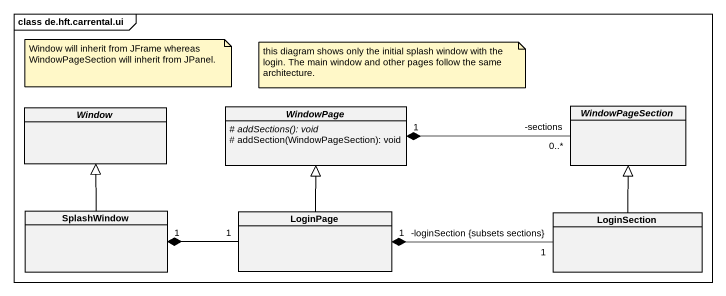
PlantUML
@startuml
mainframe class de.hft.carrental.ui
hide circle
hide empty members
skinparam classAttributeIconSize 0
abstract class Window
abstract class WindowPage {
  {abstract} # addSections(): void
  # addSection(WindowPageSection): void
}
abstract class WindowPageSection
class SplashWindow
class LoginPage
class LoginSection
WindowPageSection "-sections\n0..*" -left-* "1" WindowPage
SplashWindow -up-|> Window
LoginPage -up-|> WindowPage
LoginPage "1" -left-* "1" SplashWindow
LoginSection -up-|> WindowPageSection
LoginSection "-loginSection {subsets sections}\n1" -left-* "1" LoginPage
note as N1
  Window will inherit from JFrame whereas WindowPageSection will inherit from JPanel.
end note
note as N2
  this diagram shows only the initial splash window with the login. The main window and other pages follow the same architecture.
end note
@enduml
